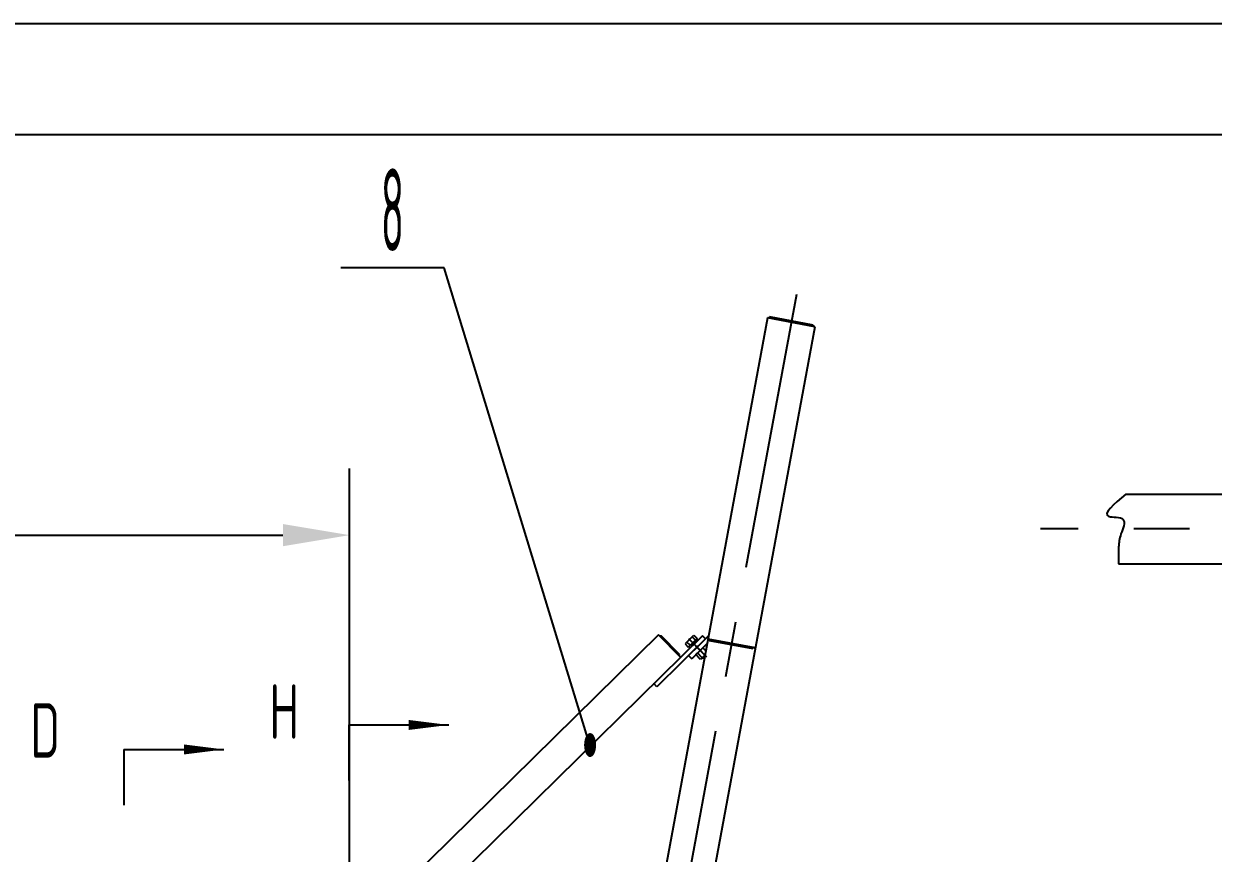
# Model space of a CAD drawing. Header units: millimetres. Extents: x -44903 to -2851, y -697 to 17820.
# Drawn here: x -34613 to -31400, y 15580 to 17820 of the extents above; entities that cross this region are included whole.
import ezdxf
from ezdxf.enums import TextEntityAlignment as Align

# ---------------------------------------------------------------- set-up
doc = ezdxf.new("R2010")
doc.units = ezdxf.units.MM
doc.header["$LTSCALE"] = 600
doc.linetypes.add('F', pattern=[0.75, 0.5, -0.25])
doc.linetypes.add('G', pattern=[2, 1.25, -0.25, 0.25, -0.25])
for name, color, linetype in [('01', 7, 'Continuous'), ('02', 1, 'Continuous'), ('04', 2, 'F'), ('05', 142, 'G'), ('08', 1, 'Continuous'), ('10', 1, 'Continuous'), ('11', 3, 'Continuous')]:
    doc.layers.add(name, color=color, linetype=linetype)
doc.styles.get("Standard").update_dxf_attribs({"font": 'isocp', "width": 0.707, "bigfont": 'intecad.shx'})
doc.dimstyles.new('INTE', dxfattribs={"dimscale": 60, "dimtxt": 3.5, "dimasz": 3, "dimexe": 3, "dimexo": 0, "dimgap": 1, "dimtad": 1, "dimdec": 3, "dimdsep": 46, "dimtxsty": 'Standard', "dimcen": 0, "dimclrd": 1, "dimclre": 1, "dimclrt": 3, "dimaunit": 1, "dimadec": 0, "dimazin": 0, "dimtfac": 1, "dimtdec": 3, "dimtmove": 0, "dimatfit": 0, "dimfxl": 1, "dimarcsym": 0})
doc.dimstyles.new('INTE$2', dxfattribs={"dimscale": 60, "dimtxt": 3.5, "dimasz": 3, "dimexe": 3, "dimexo": 0, "dimgap": 1, "dimtad": 1, "dimtih": 1, "dimtoh": 1, "dimdec": 3, "dimdsep": 46, "dimtxsty": 'Standard', "dimcen": 0, "dimclrd": 1, "dimclre": 1, "dimclrt": 3, "dimaunit": 1, "dimadec": 0, "dimazin": 0, "dimtfac": 1, "dimtdec": 3, "dimtmove": 0, "dimatfit": 0, "dimfxl": 1, "dimarcsym": 0})

# ---------------------------------------------------------------- blocks, each defined once
blk = doc.blocks.new('*D89')
at = {"layer": '08', "color": 1, "lineweight": -2}
for p, q in [((-40743.2, 14208.7), (-40743.2, 16619.2)), ((-33733.2, 15119.4), (-33733.2, 16619.2)), ((-40563.2, 16439.2), (-33913.2, 16439.2))]:
    blk.add_line(p, q, dxfattribs=at)
at = {"layer": '08', "color": 1}
for points in [[(-40563.2, 16469.2), (-40563.2, 16409.2), (-40743.2, 16439.2)], [(-33913.2, 16469.2), (-33913.2, 16409.2), (-33733.2, 16439.2)]]:
    blk.add_solid(points, dxfattribs=at)
at = {"layer": 'DEFPOINTS', "color": 0}
for p in [(-33733.2, 16439.2), (-33733.2, 15119.4), (-40743.2, 14208.7)]:
    blk.add_point(p, dxfattribs=at)
at = {"layer": '08', "color": 3, "insert": (-36235.8, 16604.2), "char_height": 210, "attachment_point": 5}
blk.add_mtext('7010%%p0.5', dxfattribs=at)
blk = doc.blocks.new('*D114')
at = {"layer": '08', "color": 1, "lineweight": -2}
blk.add_line((-27154.4, 16020.6), (-27444.7, 16174.6), dxfattribs=at)
for start, end in [(154.2198, 163.9814), (168.0614, 177.8411)]:
    blk.add_arc((-23065.2, 13851.9), 4777.3, start, end, dxfattribs=at)
at = {"layer": '08', "color": 1}
for points in [[(-27393.8, 15943.2), (-27340.2, 15916.1), (-27285.7, 16090.2)], [(-27809.1, 14031.3), (-27869.1, 14032.5), (-27842.5, 13851.9)]]:
    blk.add_solid(points, dxfattribs=at)
at = {"layer": 'DEFPOINTS', "color": 0}
for p in [(-27154.4, 16020.6), (-27592.3, 15377.7), (-41068.3, 13851.9), (-23065.2, 13851.9), (-22617.3, 13851.9)]:
    blk.add_point(p, dxfattribs=at)
at = {"layer": '08', "color": 3, "insert": (-27701.2, 15005.2), "char_height": 210, "attachment_point": 5}
blk.add_mtext('28°', dxfattribs=at)
blk = doc.blocks.new('*U119')
at = {"layer": '01'}
for p, q in [((-15.1, 5), (-15.1, 0)), ((0, 5), (-15.1, 5)), ((-15.1, 0), (0, 0)), ((0, 0), (-2.9, 5)), ((0, 5), (2.9, 0)), ((0, 5), (15.1, 5)), ((15.1, 0), (0, 0)), ((15.1, 5), (15.1, 0))]:
    blk.add_line(p, q, dxfattribs=at)
at = {"layer": '05'}
blk.add_line((0, 7.1), (0, -2.1), dxfattribs=at)
blk = doc.blocks.new('*U215')
at = {"layer": '01'}
blk.add_lwpolyline([(415, 292), (25, 292)], dxfattribs=at)
at = {"layer": '02'}
blk.add_lwpolyline([(420, 297), (0, 297)], dxfattribs=at)

msp = doc.modelspace()

# ---------------------------------------------------------------- hatches: boundary and pattern name
at = {"layer": '10'}
h = msp.add_hatch(color=256, dxfattribs=at)
h.paths.add_polyline_path([(-32841.6979, 16116.4359), (-32843.8376, 16114.3332), (-32841.7349, 16112.1934)])
h.paths.add_polyline_path([(-32891.4624, 16167.0767), (-32895.7049, 16167.1137), (-32893.6022, 16164.974)])
h.paths.add_polyline_path([(-32908.8668, 16036.4088), (-32910.9696, 16038.5486), (-32913.1093, 16036.4459)])

# ---------------------------------------------------------------- linework, layer by layer
for p, q in [((-32603.9285, 17025.7216), (-32978.2403, 15006.116)), ((-32476.1054, 17002.031), (-32850.4172, 14982.4254)), ((-32476.1054, 17002.031), (-32603.9285, 17025.7216)), ((-32598.3744, 17028.2518), (-32599.0123, 17024.8104)), ((-32480.3838, 17006.3835), (-32598.3744, 17028.2518)), ((-32480.3838, 17006.3835), (-32481.0217, 17002.9421)), ((-32763.0714, 16167.0633), (-32816.9686, 16114.0987)), ((-32766.8841, 16146.4922), (-32808.5577, 16105.5397)), ((-32636.8371, 16134.8001), (-32764.6603, 16158.4907)), ((-32759.744, 16157.5796), (-32760.3818, 16154.1382)), ((-32642.3912, 16132.2699), (-32760.3818, 16154.1382)), ((-32641.7534, 16135.7113), (-32642.3912, 16132.2699)), ((-32816.9686, 16114.0987), (-32808.5577, 16105.5397))]:
    msp.add_line(p, q)
at = {"layer": '01', "color": 7, "linetype": 'Continuous'}
for p, q in [((-31636.1488, 16550.0886), (-30983.3423, 16550.0886)), ((-31655.1993, 16362.0886), (-30983.3423, 16362.0886))]:
    msp.add_line(p, q, dxfattribs=at)
at = {"layer": '01'}
for p, q in [((-32898.5085, 16169.9667), (-33813.2594, 15271.0436)), ((-32898.5085, 16169.9667), (-33813.2594, 15271.0436)), ((-32779.7315, 16167.5159), (-33750.9159, 15213.1356)), ((-32838.9313, 16109.3404), (-32898.5085, 16169.9667)), ((-32895.7049, 16167.1137), (-32891.4624, 16167.0767)), ((-32891.4624, 16167.0767), (-32893.6022, 16164.974)), ((-32841.6979, 16116.4359), (-32891.4624, 16167.0767)), ((-32814.8214, 16157.5687), (-32802.8638, 16169.3194)), ((-32798.9275, 16155.6621), (-32807.6889, 16164.5778)), ((-32802.8638, 16169.3194), (-32794.1024, 16160.4038)), ((-32771.3206, 16158.9569), (-32779.7315, 16167.5159)), ((-32771.3206, 16158.9569), (-32902.5586, 16029.9896)), ((-32814.8214, 16157.5687), (-32826.779, 16145.8179)), ((-32826.779, 16145.8179), (-32818.0177, 16136.9023)), ((-32813.1925, 16141.644), (-32821.9539, 16150.5596)), ((-32818.0177, 16136.9023), (-32806.06, 16148.653)), ((-32814.5131, 16133.3361), (-32802.5555, 16145.0868)), ((-32794.1024, 16160.4038), (-32806.06, 16148.653)), ((-32790.5978, 16156.8375), (-32802.5555, 16145.0868)), ((-32773.9829, 16139.5163), (-32785.7337, 16127.9688)), ((-32770.5387, 16126.7735), (-32778.6012, 16134.9779)), ((-32841.6979, 16116.4359), (-32843.8376, 16114.3332)), ((-32841.7349, 16112.1934), (-32841.6979, 16116.4359)), ((-32797.4845, 16116.4213), (-32785.7337, 16127.9688)), ((-32784.8681, 16103.5828), (-32797.4845, 16116.4213)), ((-32780.2498, 16108.1212), (-32792.8662, 16120.9597)), ((-32773.1173, 16115.1303), (-32784.8681, 16103.5828)), ((-32780.2498, 16108.1212), (-32778.1471, 16105.9814)), ((-32778.1471, 16105.9814), (-32773.5561, 16110.4929)), ((-32908.8668, 16036.4088), (-32913.1093, 16036.4459)), ((-32902.5586, 16029.9896), (-32910.9696, 16038.5486)), ((-33735.03, 15926.6054), (-33735.03, 15776.6054)), ((-34342.8044, 15860.4501), (-34342.8044, 15710.4501))]:
    msp.add_line(p, q, dxfattribs=at)
at = {"layer": '02'}
for p, q in [((-33477.706, 17161.0722), (-33756.706, 17161.0722)), ((-33083.2348, 15869.264), (-33477.706, 17161.0722)), ((-33735.03, 15926.6054), (-33465.03, 15926.6054)), ((-34342.8044, 15860.4501), (-34072.8044, 15860.4501))]:
    msp.add_line(p, q, dxfattribs=at)
for points in [[(-33465.03, 15926.6054, 0, 27, 0), (-33573.03, 15926.6054, 0, 0, 0)], [(-34072.8044, 15860.4501, 0, 27, 0), (-34180.8044, 15860.4501, 0, 0, 0)]]:
    msp.add_lwpolyline(points, format="xyseb", dxfattribs=at)
msp.add_spline([(-31636.1488, 16550.0886), (-31682.1062, 16489.8765), (-31642.7809, 16481.6028), (-31648.9901, 16442.3028), (-31655.1993, 16407.1396), (-31655.1993, 16362.0886)], degree=3, dxfattribs=at)
at = {"layer": '05'}
for p, q in [((-32526.0236, 17089.3777), (-32928.1181, 14919.87)), ((-32816.9697, 16159.7548), (-32768.5271, 16110.4593)), ((-32786.1934, 16128.4366), (-32811.7428, 16154.4358)), ((-32798.047, 16140.4989), (-32781.6145, 16123.7771)), ((-32772.3802, 16114.3802), (-32786.4708, 16128.7189))]:
    msp.add_line(p, q, dxfattribs=at)
at = {"layer": '05', "color": 142, "linetype": 'G'}
msp.add_line((-28164.2243, 16456.0886), (-31865.9678, 16456.0886), dxfattribs=at)

# ---------------------------------------------------------------- block references
at = {"layer": '01', "xscale": -1, "rotation": 44.49999999992119}
msp.add_blockref('*U119', (-32802.5555, 16145.0868), dxfattribs=at)
at = {"layer": '04', "xscale": 60, "yscale": 60, "zscale": 60}
msp.add_blockref('*U215', (-44903.3791, 0), dxfattribs=at)

# ---------------------------------------------------------------- texts
at = {"layer": '02', "width": 0.605172}
msp.add_text('●', height=60, dxfattribs=at).set_placement((-33101.2348, 15839.264), (-33065.2348, 15839.264), align=Align.FIT)
at = {"layer": '11', "width": 0.514182}
msp.add_text('8', height=222.7386, dxfattribs=at).set_placement((-33648.7012, 17206.0722), (-33585.7108, 17206.0722), align=Align.FIT)
at = {"layer": '11', "width": 0.707}
for s, p in [('H', (-33950.1824, 15845.4891)), ('D', (-34595.6045, 15794.2948))]:
    msp.add_text(s, height=147, dxfattribs=at).set_placement(p, align=Align.BOTTOM_LEFT)

# ---------------------------------------------------------------- dimensions: what is measured, and where the dimension line sits
at = {"layer": '08'}
dim = msp.add_linear_dim(base=(-33733.2044, 16439.2433), p1=(-40743.2044, 14208.697), p2=(-33733.2044, 15119.3571), angle=0, text='<>%%p0.5', dimstyle='INTE', dxfattribs=at)
dim.commit()
dim.dimension.update_dxf_attribs({"geometry": '*D89', "text_midpoint": (-36235.796, 16439.2433), "dimtype": 160})
dim = msp.add_angular_dim_2l(base=(-27592.256, 15377.7438), line1=((-27154.4377, 16020.6441), (-23065.2044, 13851.9243)), line2=((-22617.3033, 13851.9243), (-41068.288, 13851.9243)), dimstyle='INTE$2', dxfattribs=at)
dim.commit()
dim.dimension.update_dxf_attribs({"geometry": '*D114', "text_midpoint": (-27701.1831, 15005.1907)})

doc.saveas('drawing.dxf')
